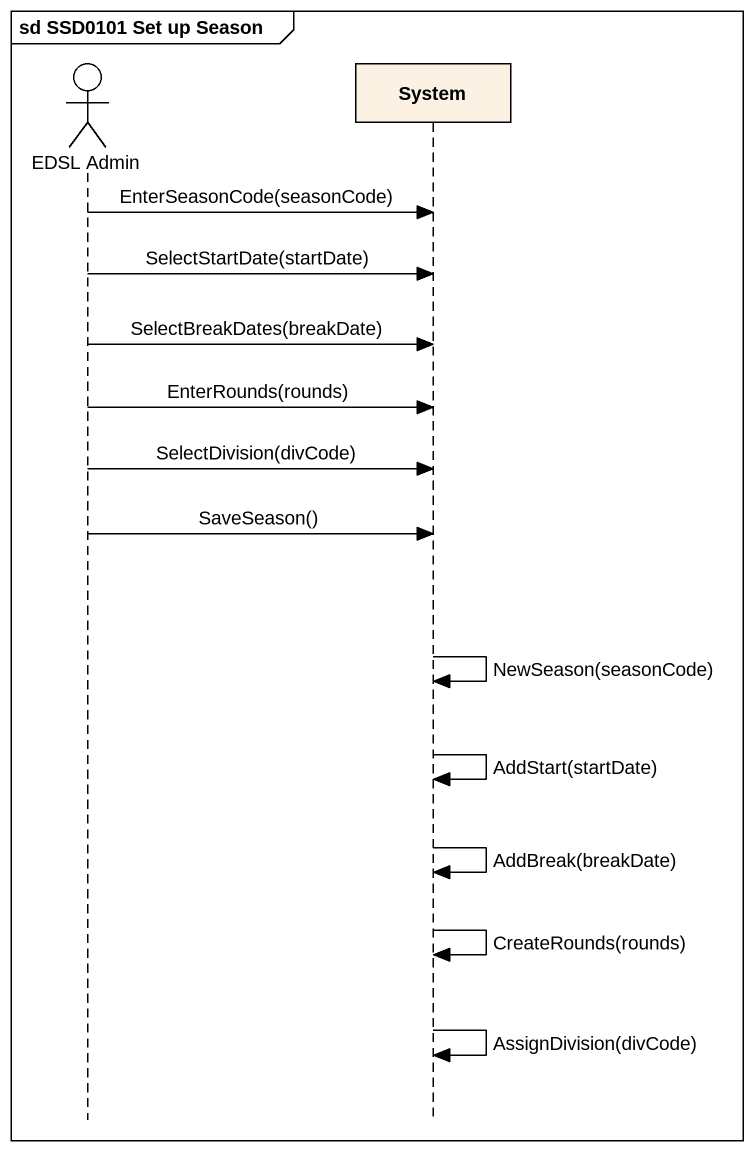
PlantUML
@startuml
mainframe sd SSD0101 Set up Season
hide footbox
actor "EDSL Admin" as EDSL_Admin
participant System

EDSL_Admin -> System : EnterSeasonCode(seasonCode)
EDSL_Admin -> System : SelectStartDate(startDate)
EDSL_Admin -> System : SelectBreakDates(breakDate)
EDSL_Admin -> System : EnterRounds(rounds)
EDSL_Admin -> System : SelectDivision(divCode)
EDSL_Admin -> System : SaveSeason()
System -> System : NewSeason(seasonCode)
System -> System : AddStart(startDate)
System -> System : AddBreak(breakDate)
System -> System : CreateRounds(rounds)
System -> System : AssignDivision(divCode)
@enduml
